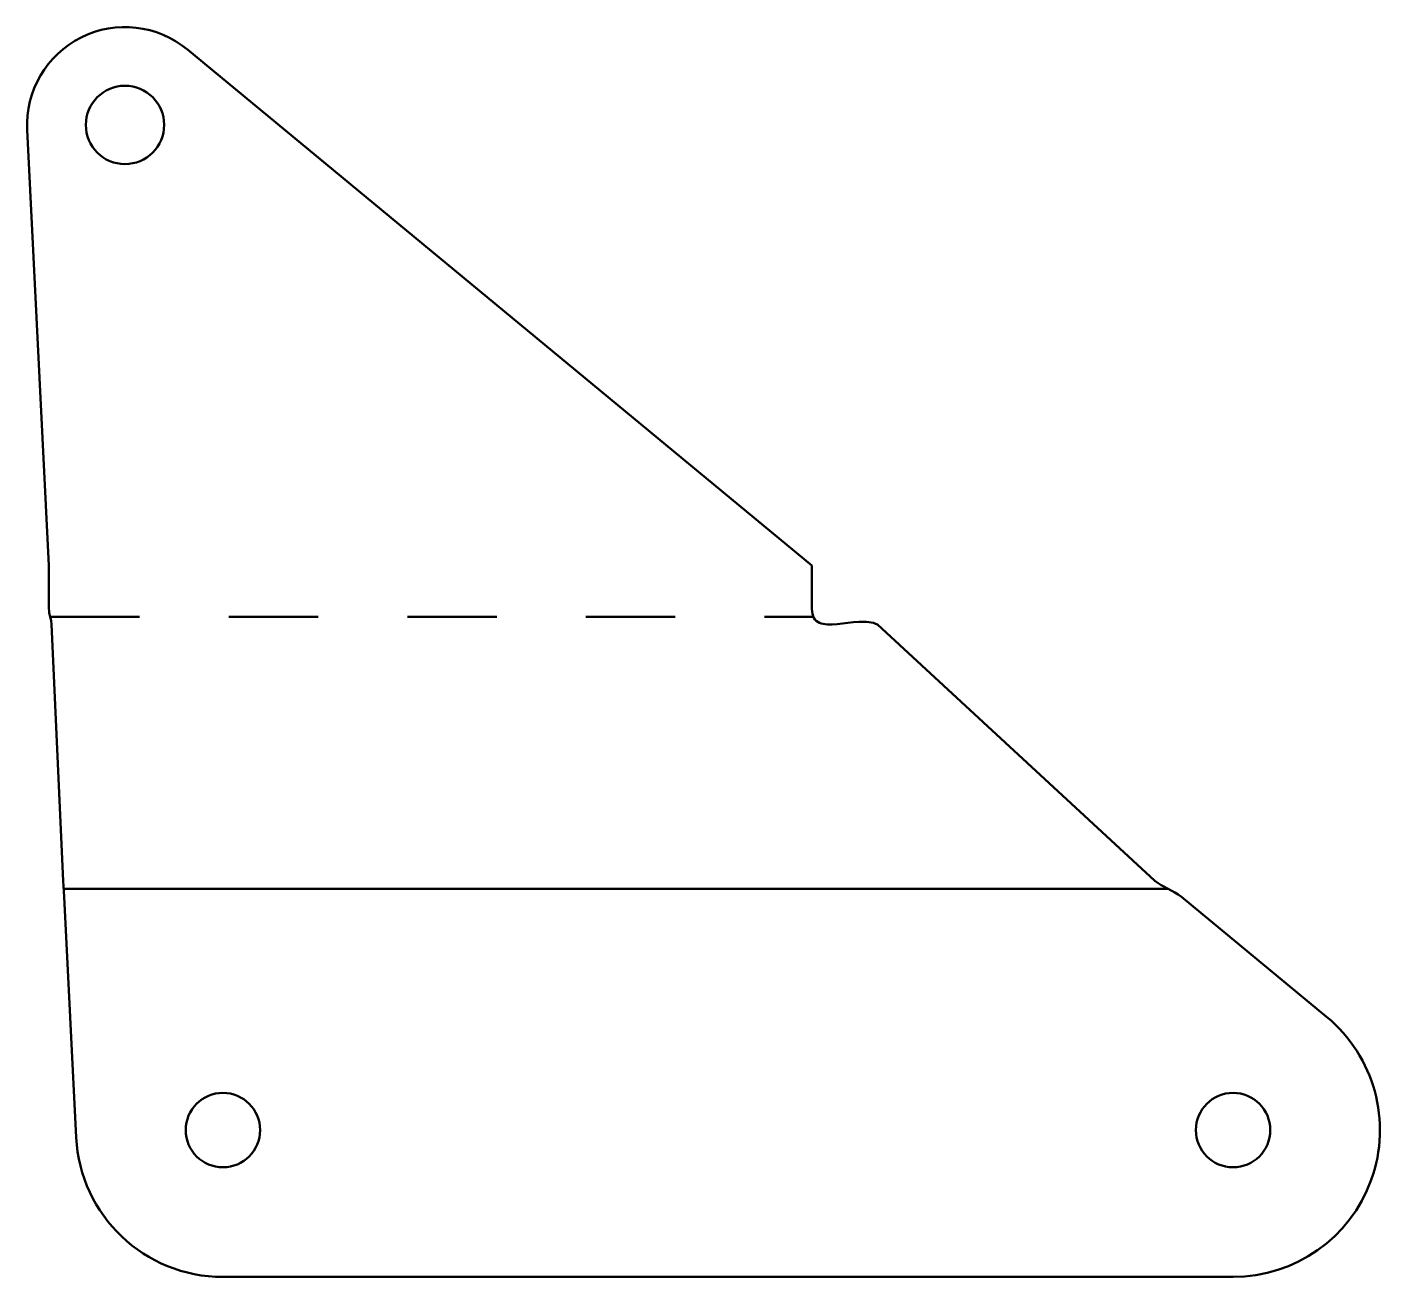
# Model space of a CAD drawing. Header units: inches. Extents: x -1.26 to 5.64, y 1.94 to 8.32.
import ezdxf

# ---------------------------------------------------------------- set-up
doc = ezdxf.new("R2010")
doc.units = ezdxf.units.IN
doc.header["$MEASUREMENT"] = 0
doc.linetypes.add('Dashed Space', pattern=[0.912, 0.456, -0.456])
doc.layers.add('IV_BEND', color=131, linetype='Continuous', lineweight=50, true_color=0x80ffff)
doc.layers.add('IV_BEND_DOWN', color=131, linetype='Dashed Space', lineweight=50, true_color=0x80ffff)
doc.layers.add('IV_EXTERIOR_PROFILES', color=7, linetype='Continuous', lineweight=50)
doc.layers.add('IV_INTERIOR_PROFILES', color=7, linetype='Continuous', lineweight=50)

msp = doc.modelspace()

# ---------------------------------------------------------------- linework, layer by layer
at = {"layer": 'IV_BEND'}
msp.add_line((-1.077, 3.9225), (4.5628, 3.9225), dxfattribs=at)
at = {"layer": 'IV_BEND_DOWN'}
msp.add_line((-1.1459, 5.3127), (2.7509, 5.3127), dxfattribs=at)
at = {"layer": 'IV_EXTERIOR_PROFILES'}
for p, q in [((2.7438, 5.5738), (-0.4453, 8.2092)), ((-1.2632, 7.7988), (-1.1521, 5.5738)), ((-1.1521, 5.5738), (-1.1521, 5.3533)), ((2.7438, 5.5738), (2.7438, 5.3533)), ((-1.1521, 5.3533), (-1.1516, 5.343)), ((-1.1516, 5.343), (-1.1502, 5.3328)), ((-1.1502, 5.3328), (-1.1459, 5.3126)), ((2.7438, 5.3533), (2.7444, 5.3392)), ((2.7444, 5.3392), (2.7464, 5.3268)), ((2.7464, 5.3268), (2.7496, 5.316)), ((-1.1459, 5.3126), (-1.1412, 5.2925)), ((-1.1412, 5.2925), (-1.1383, 5.2721)), ((-1.0798, 3.9631), (-1.1383, 5.2721)), ((2.7496, 5.316), (2.754, 5.3066)), ((2.754, 5.3066), (2.7594, 5.2985)), ((2.7594, 5.2985), (2.7659, 5.2918)), ((2.7659, 5.2918), (2.7733, 5.2862)), ((2.7733, 5.2862), (2.7817, 5.2817)), ((2.7817, 5.2817), (2.7909, 5.2782)), ((2.7909, 5.2782), (2.8008, 5.2757)), ((2.8008, 5.2757), (2.8114, 5.2739)), ((2.8114, 5.2739), (2.8227, 5.2729)), ((2.8227, 5.2729), (2.8469, 5.2728)), ((2.8469, 5.2728), (2.8728, 5.2746)), ((2.8728, 5.2746), (2.8998, 5.2776)), ((2.8998, 5.2776), (2.9276, 5.281)), ((2.9276, 5.281), (2.9555, 5.2842)), ((2.9555, 5.2842), (2.9829, 5.2865)), ((2.9829, 5.2865), (3.0095, 5.2872)), ((3.0095, 5.2872), (3.0223, 5.2867)), ((3.0223, 5.2867), (3.0346, 5.2855)), ((3.0346, 5.2855), (3.0464, 5.2835)), ((3.0464, 5.2835), (3.0577, 5.2807)), ((3.0577, 5.2807), (3.0683, 5.2769)), ((3.0683, 5.2769), (3.0782, 5.2721)), ((3.0782, 5.2721), (4.495, 3.9631)), ((-1.0798, 3.9631), (-1.0742, 3.882)), ((4.495, 3.9631), (4.5109, 3.9514)), ((4.5109, 3.9514), (4.5277, 3.941)), ((4.5277, 3.941), (4.5627, 3.9226)), ((-1.0129, 2.6536), (-1.0742, 3.882)), ((4.5627, 3.9226), (4.5977, 3.9041)), ((4.5977, 3.9041), (4.6145, 3.8937)), ((4.6145, 3.8937), (4.6303, 3.882)), ((4.6303, 3.882), (5.3719, 3.2691)), ((4.8942, 1.941), (-0.2638, 1.941))]:
    msp.add_line(p, q, dxfattribs=at)
for centre, radius, start, end in [((-0.7638, 7.8238), 0.5, 50.43021, 182.85884), ((4.8942, 2.691), 0.75, 270, 50.43021), ((-0.2638, 2.691), 0.75, 182.85884, 270)]:
    msp.add_arc(centre, radius, start, end, dxfattribs=at)
at = {"layer": 'IV_INTERIOR_PROFILES'}
for centre, radius in [((-0.7638, 7.8238), 0.2), ((-0.2638, 2.691), 0.19), ((4.8942, 2.691), 0.19)]:
    msp.add_circle(centre, radius, dxfattribs=at)

doc.saveas('drawing.dxf')
